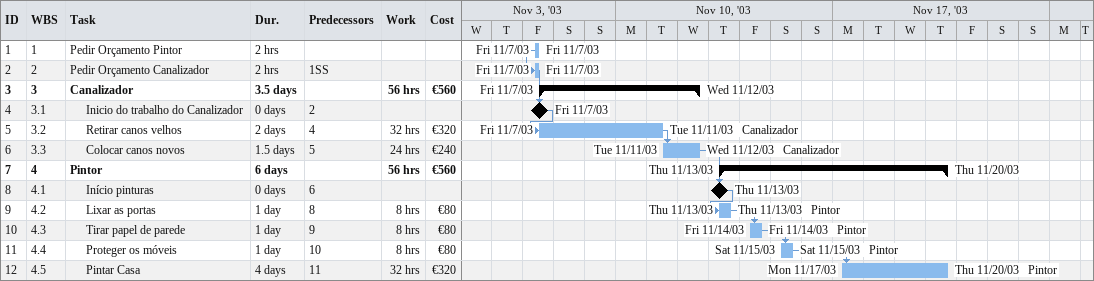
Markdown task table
| ID | WBS | Task | Duration | Start | Finish | Predecessors | Resources | Work (h) | Cost (€) |
|---|---|---|---|---|---|---|---|---|---|
| 1 | 1 | Pedir Orçamento Pintor | 2h | 2003-11-07 | 2003-11-07 |  |  |  |  |
| 2 | 2 | Pedir Orçamento Canalizador | 2h | 2003-11-07 | 2003-11-07 | 1SS |  |  |  |
| 3 | 3 | **Canalizador** | 3.5d | 2003-11-07 | 2003-11-12 |  |  | 56 | 560 |
| 4 | 3.1 | Inicio do trabalho do Canalizador | 0d | 2003-11-07 | 2003-11-07 | 2 |  |  |  |
| 5 | 3.2 | Retirar canos velhos | 2d | 2003-11-07 | 2003-11-11 | 4 | Canalizador | 32 | 320 |
| 6 | 3.3 | Colocar canos novos | 1.5d | 2003-11-11 | 2003-11-12 | 5 | Canalizador | 24 | 240 |
| 7 | 4 | **Pintor** | 6d | 2003-11-13 | 2003-11-20 |  |  | 56 | 560 |
| 8 | 4.1 | Início pinturas | 0d | 2003-11-13 | 2003-11-13 | 6 |  |  |  |
| 9 | 4.2 | Lixar as portas | 1d | 2003-11-13 | 2003-11-13 | 8 | Pintor | 8 | 80 |
| 10 | 4.3 | Tirar papel de parede | 1d | 2003-11-14 | 2003-11-14 | 9 | Pintor | 8 | 80 |
| 11 | 4.4 | Proteger os móveis | 1d | 2003-11-15 | 2003-11-15 | 10 | Pintor | 8 | 80 |
| 12 | 4.5 | Pintar Casa | 4d | 2003-11-17 | 2003-11-20 | 11 | Pintor | 32 | 320 |
